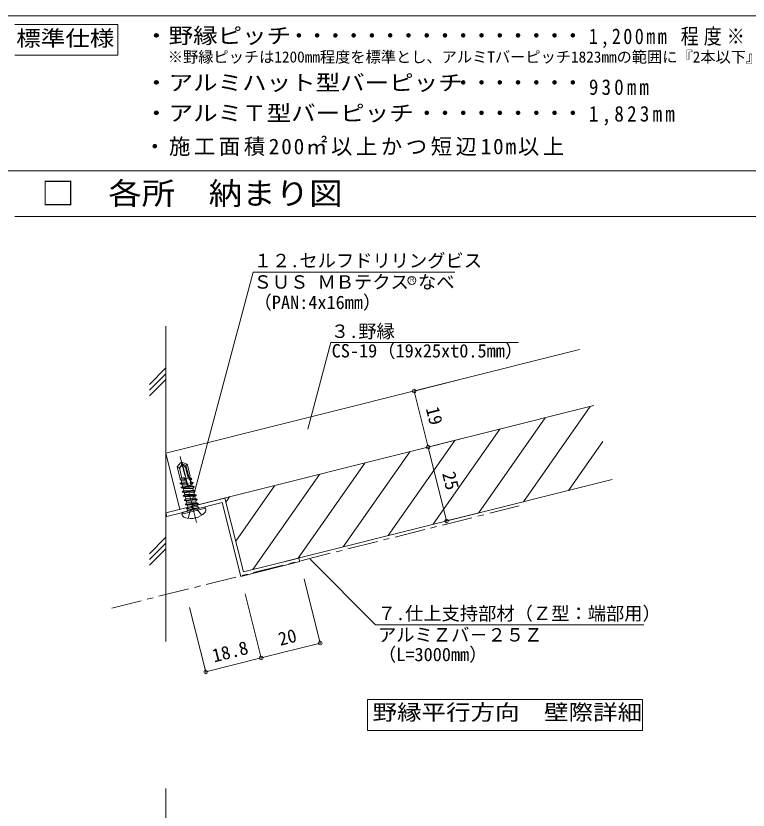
# Model space of a CAD drawing. Units: millimetres on the paper, enlarged 5 times, with parts at other scales. Extents: x -1379 to 1379, y -984 to 973.
# Drawn here: x 1 to 602, y 320 to 973 of the extents above; entities that cross this region are included whole.
import ezdxf
from ezdxf.enums import TextEntityAlignment as Align

# ---------------------------------------------------------------- set-up
doc = ezdxf.new("R2010")
doc.units = ezdxf.units.MM
doc.header["$LTSCALE"] = 5
doc.header["$PDMODE"] = 32
doc.header["$PDSIZE"] = 3
doc.linetypes.add('CHAIN1', pattern=[8, 5, -1, 1, -1])
doc.linetypes.add('LONG_DASHED1', pattern=[7, 6, -1])
for name, color, linetype, lineweight in [('0-3_太線２', 3, 'Continuous', 18), ('2-6_文字', 7, 'Continuous', 18), ('3-0_中心線', 3, 'Continuous', 18), ('3-1_中線', 7, 'Continuous', 18), ('3-2_太線１', 3, 'Continuous', 18), ('3-4_細線', 4, 'Continuous', 9), ('3-5_寸法', 4, 'Continuous', 9), ('3-6_文字', 3, 'Continuous', 18), ('4-6_文字', 3, 'Continuous', 18), ('5-2_太線１', 3, 'Continuous', 18), ('5-6_文字', 7, 'Continuous', 18)]:
    doc.layers.add(name, color=color, linetype=linetype, lineweight=lineweight)
doc.styles.add('ＭＳ ゴシック', font='')
doc.styles.get('ＭＳ ゴシック').set_extended_font_data('MS Gothic')

msp = doc.modelspace()

# ---------------------------------------------------------------- linework, layer by layer
at = {"layer": '0-3_太線２'}
msp.add_line((-1378.845, 972.675), (1378.845, 972.675), dxfattribs=at)
at = {"layer": '2-6_文字'}
msp.add_line((515.523, 385.711), (515.523, 411.349), dxfattribs=at)
at = {"layer": '3-0_中心線', "color": 4, "linetype": 'CHAIN1', "lineweight": 9}
for p, q in [((149.33, 556.535), (135.71, 610.833)), ((414.29, 570.258), (75.408, 485.254))]:
    msp.add_line(p, q, dxfattribs=at)
at = {"layer": '3-0_中心線'}
for p, q in [((135.858, 592.773), (133.436, 602.429)), ((134.179, 602.022), (133.436, 602.429)), ((135.521, 600.282), (137.313, 593.138)), ((136.014, 602.35), (136.151, 602.508)), ((136.939, 605.931), (137.863, 605.957)), ((137.458, 604.773), (136.939, 605.931)), ((136.97, 604.801), (136.939, 605.931)), ((137.863, 605.957), (137.458, 604.773)), ((140.281, 601.858), (137.458, 604.773)), ((137.458, 604.773), (140.626, 603.562)), ((137.863, 605.957), (141.681, 604.497)), ((137.916, 602.556), (138.436, 602.019)), ((138.436, 602.019), (141.639, 589.251)), ((140.281, 601.858), (142.467, 593.142)), ((140.626, 603.562), (141.681, 604.497)), ((140.626, 603.562), (143.195, 593.324)), ((144.103, 594.841), (141.681, 604.497)), ((139.203, 593.612), (135.858, 592.773)), ((139.203, 593.612), (142.73, 587.296)), ((144.103, 594.841), (143.415, 594.668)), ((143.415, 594.668), (143.659, 593.402)), ((143.947, 593.406), (143.618, 594.719)), ((135.823, 591.626), (135.858, 592.773)), ((139.555, 591.957), (135.823, 591.626)), ((135.823, 591.626), (136.726, 591.369)), ((135.918, 588.424), (135.857, 588.667)), ((141.289, 588.852), (135.918, 588.424)), ((135.918, 588.424), (137.584, 587.949)), ((138.988, 592.973), (136.495, 592.932)), ((140.425, 591.424), (136.726, 591.369)), ((137.101, 589.872), (136.726, 591.369)), ((137.101, 589.872), (141.257, 589.934)), ((142.326, 588.02), (137.584, 587.949)), ((137.959, 586.453), (137.584, 587.949)), ((138.031, 593.318), (139.356, 593.338)), ((138.988, 592.973), (139.356, 593.338)), ((138.988, 592.973), (139.555, 591.957)), ((140.425, 591.424), (139.555, 591.957)), ((139.835, 592.481), (143.652, 593.439)), ((141.157, 589.089), (141.289, 588.852)), ((141.164, 589.09), (141.257, 589.934)), ((142.326, 588.02), (141.289, 588.852)), ((143.219, 593.041), (143.659, 593.402)), ((145.121, 593.071), (143.219, 593.041)), ((143.219, 593.041), (143.363, 592.296)), ((145.46, 592.482), (143.363, 592.296)), ((144.03, 591.478), (143.363, 592.296)), ((143.659, 593.402), (143.947, 593.406)), ((143.939, 589.311), (144.319, 589.98)), ((146.47, 589.512), (143.939, 589.311)), ((143.939, 589.311), (143.986, 589.067)), ((145.121, 593.071), (143.947, 593.406)), ((146.531, 589.27), (143.986, 589.067)), ((144.69, 588.056), (143.986, 589.067)), ((144.429, 591.484), (144.03, 591.478)), ((144.03, 591.478), (144.319, 589.98)), ((144.319, 589.98), (144.805, 589.987)), ((145.46, 592.482), (144.429, 591.484)), ((144.805, 589.987), (144.429, 591.484)), ((145.287, 588.065), (144.69, 588.056)), ((144.69, 588.056), (144.807, 587.451)), ((146.47, 589.512), (144.805, 589.987)), ((145.46, 592.482), (145.121, 593.071)), ((146.531, 589.27), (145.287, 588.065)), ((145.662, 586.568), (145.287, 588.065)), ((146.531, 589.27), (146.47, 589.512)), ((136.776, 585.005), (136.715, 585.248)), ((147.389, 585.851), (136.776, 585.005)), ((136.776, 585.005), (138.441, 584.53)), ((137.633, 581.586), (137.572, 581.829)), ((148.247, 582.431), (137.633, 581.586)), ((137.633, 581.586), (139.299, 581.111)), ((137.959, 586.453), (145.662, 586.568)), ((146.145, 584.646), (138.441, 584.53)), ((138.817, 583.034), (138.441, 584.53)), ((138.817, 583.034), (146.52, 583.149)), ((147.002, 581.226), (139.299, 581.111)), ((139.674, 579.615), (139.299, 581.111)), ((147.328, 586.093), (145.662, 586.568)), ((147.389, 585.851), (146.145, 584.646)), ((146.52, 583.149), (146.145, 584.646)), ((148.186, 582.674), (146.52, 583.149)), ((148.247, 582.431), (147.002, 581.226)), ((147.378, 579.73), (147.002, 581.226)), ((147.389, 585.851), (147.328, 586.093)), ((148.247, 582.431), (148.186, 582.674)), ((138.491, 578.167), (138.43, 578.41)), ((148.915, 578.829), (138.491, 578.167)), ((138.491, 578.167), (140.156, 577.692)), ((139.348, 574.748), (139.288, 574.991)), ((149.772, 575.41), (139.348, 574.748)), ((139.348, 574.748), (141.014, 574.273)), ((139.674, 579.615), (147.378, 579.73)), ((147.955, 577.9), (140.156, 577.692)), ((140.532, 576.196), (148.235, 576.311)), ((148.813, 574.481), (141.014, 574.273)), ((148.907, 579.294), (147.378, 579.73)), ((148.235, 576.311), (147.844, 577.872)), ((148.915, 578.829), (147.955, 577.9)), ((149.765, 575.875), (148.235, 576.311)), ((149.106, 572.841), (148.701, 574.453)), ((149.772, 575.41), (148.813, 574.481)), ((148.915, 578.829), (148.907, 579.294)), ((149.772, 575.41), (149.765, 575.875)), ((137.276, 563.488), (156.675, 568.354)), ((138.184, 565.004), (155.158, 569.262)), ((140.219, 571.279), (140.158, 571.521)), ((150.643, 571.94), (140.219, 571.279)), ((140.219, 571.279), (141.884, 570.804)), ((141.016, 568.102), (142.26, 569.307)), ((142.973, 568.267), (141.016, 568.102)), ((141.076, 567.86), (141.016, 568.102)), ((141.44, 567.883), (141.076, 567.86)), ((141.076, 567.86), (141.203, 567.823)), ((150.477, 570.15), (141.203, 567.823)), ((141.402, 572.726), (149.106, 572.841)), ((149.683, 571.011), (141.884, 570.804)), ((141.892, 567.996), (142.155, 566.818)), ((150.801, 568.987), (142.155, 566.818)), ((142.26, 569.307), (147.426, 569.384)), ((150.635, 572.405), (149.106, 572.841)), ((149.822, 569.985), (149.572, 570.983)), ((150.643, 571.94), (149.683, 571.011)), ((150.477, 570.15), (150.801, 568.987)), ((150.643, 571.94), (150.635, 572.405)), ((151.764, 568.41), (150.801, 568.987)), ((156.675, 568.354), (156.857, 567.626)), ((137.276, 563.488), (137.458, 562.76)), ((141.579, 565.856), (142.155, 566.818))]:
    msp.add_line(p, q, dxfattribs=at)
at = {"layer": '3-0_中心線', "linetype": 'LONG_DASHED1'}
for p, q in [((146.339, 568.457), (143.933, 566.284)), ((146.339, 568.457), (149.486, 567.677)), ((153.696, 562.762), (149.486, 567.677)), ((142.541, 559.964), (143.933, 566.284))]:
    msp.add_line(p, q, dxfattribs=at)
at = {"layer": '3-0_中心線'}
for points in [[(133.436, 602.429), (136.113, 605.518), (136.939, 605.931)], [(141.164, 589.09), (135.857, 588.667), (137.101, 589.872)], [(147.328, 586.093), (136.715, 585.248), (137.959, 586.453)], [(148.186, 582.674), (137.572, 581.829), (138.817, 583.034)], [(148.907, 579.294), (138.43, 578.41), (139.674, 579.615)], [(149.765, 575.875), (139.288, 574.991), (140.532, 576.196)], [(140.442, 576.108), (140.169, 577.642), (140.156, 577.692)], [(141.299, 572.689), (141.027, 574.223), (141.014, 574.273)], [(150.635, 572.405), (140.158, 571.521), (141.402, 572.726)], [(142.17, 569.22), (141.897, 570.753), (141.884, 570.804)]]:
    msp.add_lwpolyline(points, dxfattribs=at)
for centre, radius, start, end in [((134.893, 603.323), 1.484, 241.23571, 319.08137), ((132.857, 599.614), 2.746, 14.08137, 61.23571), ((137.754, 600.842), 2.302, 139.08138, 194.08137), ((133.611, 604.709), 3.36, 319.08137, 1.58137), ((137.055, 601.723), 1.197, 44.08138, 139.08138), ((140.329, 604.894), 3.36, 181.58137, 224.08138), ((143.653, 588.929), 1.875, 240.53677, 308.00211), ((155.462, 568.049), 1.25, 14.08137, 104.08137), ((153.948, 566.896), 3, 315.97216, 14.08137), ((138.488, 563.792), 1.25, 104.08137, 194.08137), ((140.368, 563.49), 3, 194.08137, 252.19059), ((144.421, 576.105), 16.25, 252.19059, 315.97216)]:
    msp.add_arc(centre, radius, start, end, dxfattribs=at)
at = {"layer": '3-1_中線'}
for p, q in [((124.061, 459.048), (124.061, 717.892)), ((124.061, 683.578), (110.561, 670.078)), ((124.061, 678.805), (110.561, 665.305)), ((124.061, 674.032), (110.561, 660.532)), ((475.449, 652.612), (124.061, 564.471)), ((221.796, 524.551), (490.655, 591.99)), ((124.061, 564.471), (172.558, 576.636)), ((172.558, 576.636), (187.765, 516.014)), ((170.379, 572.997), (124.791, 561.562)), ((170.379, 572.997), (185.585, 512.375)), ((124.061, 564.471), (124.791, 561.562)), ((124.061, 544.524), (110.561, 531.024)), ((124.061, 539.751), (110.561, 526.251)), ((124.061, 534.978), (110.561, 521.478)), ((234.082, 524.54), (185.585, 512.375)), ((233.352, 527.449), (187.765, 516.014)), ((233.352, 527.449), (234.082, 524.54)), ((289.603, 385.711), (289.603, 411.349)), ((289.603, 411.349), (515.523, 411.349)), ((515.523, 385.711), (289.603, 385.711)), ((124.061, 1.315), (124.061, 338.121))]:
    msp.add_line(p, q, dxfattribs=at)
at = {"layer": '3-2_太線１'}
for p, q in [((463.892, 698.685), (124.061, 613.443)), ((124.061, 613.443), (135.618, 567.37))]:
    msp.add_line(p, q, dxfattribs=at)
at = {"layer": '3-4_細線'}
for p, q in [((145.881, 575.64), (195.891, 762.28)), ((195.891, 762.28), (361.497, 762.28)), ((240.651, 633.315), (259.691, 704.373)), ((259.691, 704.373), (413.629, 704.373))]:
    msp.add_line(p, q, dxfattribs=at)
at = {"layer": '3-5_寸法'}
for p, q in [((327.929, 664.581), (363.503, 673.504)), ((327.929, 664.581), (339.486, 618.508)), ((417.756, 573.705), (472.488, 651.87)), ((380.735, 564.418), (435.466, 642.583)), ((343.713, 555.132), (398.444, 633.297)), ((339.486, 618.508), (375.06, 627.431)), ((306.691, 545.846), (361.423, 624.01)), ((454.778, 582.991), (482.854, 623.088)), ((269.669, 536.559), (324.401, 614.724)), ((339.486, 618.508), (354.692, 557.886)), ((232.647, 527.273), (287.379, 605.438)), ((195.626, 517.986), (250.357, 596.151)), ((181.424, 541.291), (213.335, 586.865)), ((173.375, 573.381), (176.314, 577.578)), ((354.692, 557.886), (390.266, 566.809)), ((242.501, 526.436), (296.242, 472.694)), ((250.879, 457.576), (237.652, 510.31)), ((202.382, 445.411), (189.154, 498.145)), ((156.794, 433.976), (143.566, 486.71)), ((296.242, 472.694), (516.645, 472.694)), ((202.382, 445.411), (250.879, 457.576)), ((156.794, 433.976), (202.382, 445.411))]:
    msp.add_line(p, q, dxfattribs=at)
at = {"layer": '3-5_寸法', "color": 3}
for p in [(327.929, 664.581), (339.486, 618.508), (354.692, 557.886), (250.879, 457.576), (202.382, 445.411), (156.794, 433.976)]:
    msp.add_point(p, dxfattribs=at)
at = {"layer": '4-6_文字', "color": 7}
for p, q in [((0, 965.626), (84.542, 965.626)), ((84.542, 965.626), (84.542, 940.342)), ((84.542, 940.342), (0, 940.342))]:
    msp.add_line(p, q, dxfattribs=at)
at = {"layer": '5-2_太線１'}
for p, q in [((-1378.845, 845.319), (1378.845, 845.319)), ((0, 807.819), (1378.845, 807.819))]:
    msp.add_line(p, q, dxfattribs=at)
at = {"layer": '5-6_文字'}
msp.add_circle((326.092, 755.453), 3.291, dxfattribs=at)

# ---------------------------------------------------------------- texts
at = {"layer": '3-5_寸法', "color": 7, "style": 'ＭＳ ゴシック'}
for s, rotation, p in [('19', 284.081, (334.308, 649.427)), ('25', 284.081, (347.689, 596.08)), ('20', 14.081, (218.748, 452.094)), ('18.8', 14.081, (164.43, 438.469))]:
    msp.add_text(s, height=11, rotation=rotation, dxfattribs=at).set_placement(p, align=Align.BOTTOM_LEFT)
at = {"layer": '3-6_文字', "color": 4, "style": 'ＭＳ ゴシック'}
msp.add_text('※野縁ピッチは1200mm程度を標準とし、アルミTバーピッチ1823mmの範囲に『2本以下』の配置とする。', height=9.164, dxfattribs=at).set_placement((125.698, 931.626), align=Align.BOTTOM_LEFT)
at = {"layer": '3-6_文字', "color": 7, "style": 'ＭＳ ゴシック'}
for s, p in [('１２.セルフドリリングビス', (196.232, 762.955)), ('ＳＵＳ ＭＢテクス なべ', (196.124, 745.373)), ('（PAN:4x16mm）', (196.124, 728.631)), ('３.野縁', (259.593, 704.897)), ('CS-19（19x25xt0.5mm）', (260.26, 688.86)), ('７.仕上支持部材（Ｚ型：端部用）', (298.006, 473.158)), ('アルミＺバ－２５Ｚ', (298.307, 455.607)), ('（L=3000mm）', (298.307, 439.462))]:
    msp.add_text(s, height=11, dxfattribs=at).set_placement(p, align=Align.BOTTOM_LEFT)
at = {"layer": '3-6_文字', "style": 'ＭＳ ゴシック', "width": 1.15}
msp.add_text('野縁平行方向\u3000壁際詳細', height=12.83, dxfattribs=at).set_placement((293.813, 390.532), align=Align.BOTTOM_LEFT)
at = {"layer": '4-6_文字', "style": 'ＭＳ ゴシック', "width": 1.15}
for s, p in [('標準仕様', (1.23, 944.019)), ('・野縁ピッチ', (106.214, 946.188)), ('・アルミハット型バーピッチ', (106.214, 907.588)), ('・アルミＴ型バーピッチ', (106.214, 882.588))]:
    msp.add_text(s, height=12.83, dxfattribs=at).set_placement(p, align=Align.BOTTOM_LEFT)
at = {"layer": '4-6_文字', "style": 'ＭＳ ゴシック'}
for p in [(224.563, 946.188), (239.563, 946.188), (254.563, 946.188), (269.563, 946.188), (284.563, 946.188), (299.563, 946.188), (314.563, 946.188), (329.563, 946.188), (344.563, 946.188), (359.563, 946.188), (374.563, 946.188), (389.563, 946.188), (404.563, 946.188), (419.563, 946.188), (434.563, 946.188), (449.563, 946.188), (359.563, 907.588), (374.563, 907.588), (389.563, 907.588), (404.563, 907.588), (419.563, 907.588), (434.563, 907.588), (449.563, 907.588), (329.563, 882.588), (344.563, 882.588), (359.563, 882.588), (374.563, 882.588), (389.563, 882.588), (404.563, 882.588), (419.563, 882.588), (434.563, 882.588), (449.563, 882.588)]:
    msp.add_text('・', height=12.83, dxfattribs=at).set_placement(p, align=Align.BOTTOM_LEFT)
at = {"layer": '4-6_文字', "char_height": 12.83, "attachment_point": 7, "style": 'ＭＳ ゴシック'}
for s, insert in [('\\T1.27;\\W0.85;1,200mm\\~程度※', (471.478, 946.188)), ('\\T1.32;\\W0.9;930mm', (471.478, 907.588)), ('\\T1.33;\\W0.9;1,823mm', (471.478, 882.588)), ('\\T1.17;・施工面積200㎡以上かつ短辺10m以上', (106.214, 857.588))]:
    msp.add_mtext(s, dxfattribs=dict(at, insert=insert))
at = {"layer": '5-6_文字', "color": 6, "style": 'ＭＳ ゴシック', "width": 1.1}
msp.add_text('□\u3000各所\u3000納まり図', height=18.33, dxfattribs=at).set_placement((21.721, 812.228), align=Align.BOTTOM_LEFT)
at = {"layer": '5-6_文字', "style": 'ＭＳ ゴシック'}
msp.add_text('Ｒ', height=3.666, dxfattribs=at).set_placement((323.765, 753.085), align=Align.BOTTOM_LEFT)

doc.saveas('drawing.dxf')
